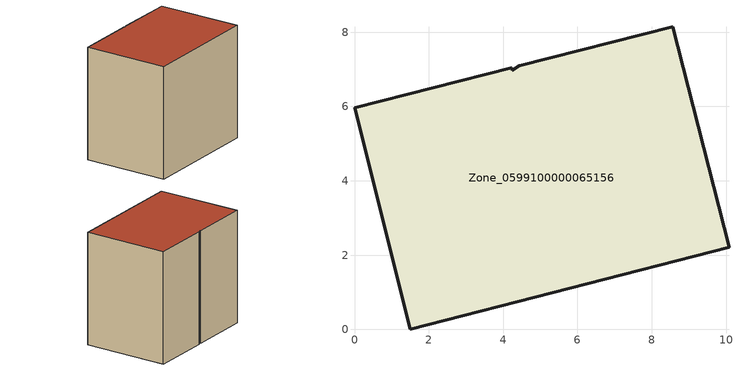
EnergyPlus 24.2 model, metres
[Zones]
Zone_0599100000065156
 floor ground (C_G): 0,5.96 4.23,7.04 4.25,6.97 4.43,7.09 8.57,8.15 10.08,2.21 1.5,0 z0
 wall outside (C_F): 10.08,2.21 8.57,8.15 4.43,7.09 4.25,6.97 4.23,7.04 0,5.96 1.5,0 10.08,2.21 z0:8.13
 roof outside (C_R): 4.23,7.04 0,5.96 1.5,0 10.08,2.21 8.57,8.15 4.43,7.09 4.25,6.97 z8.13
[BUILDING]
Pand.0599100000065156: North Axis=0; Terrain=City; Loads Convergence Tolerance Value=0.04; Temperature Convergence Tolerance Value=0.4; Solar Distribution=FullExterior; Maximum Number of Warmup Days=25; Minimum Number of Warmup Days=1
[Site:Location]
Rotterdam.The.Hague.AP_ZH_NLD Design_Conditions: Latitude=51.96; Longitude=4.45; Time Zone=1; Elevation=-4.5
[SITE:GROUNDTEMPERATURE:BUILDINGSURFACE]
18, 18, 18, 18, 18, 18, 18, 18, 18, 18, 18, 18
[MATERIAL] Thermal Absorptance=0.9; Solar Absorptance=0.7; Visible Absorptance=0.7
Name | Roughness | Thickness | Conductivity | Density | Specific Heat
G.TC.1965-1974 | MediumSmooth | 0.15 | 0.882353 | 540 | 1210
F.TC.1965-1974 | Rough | 0.3 | 0.697674 | 1920 | 840
R.TC.1965-1974 | MediumRough | 0.2 | 0.232558 | 1500 | 1000
[CONSTRUCTION]
C_G: G.TC.1965-1974
C_F: F.TC.1965-1974
C_R: R.TC.1965-1974
[ZONE]
Zone_0599100000065156: Type=1; Multiplier=1; Ceiling Height=Autocalculate; Volume=Autocalculate; Floor Area=autocalculate; Part of Total Floor Area=Yes
[ZONEINFILTRATION:DESIGNFLOWRATE]
Infil_Zone_0599100000065156: Zone or ZoneList or Space or SpaceList=Zone_0599100000065156; Schedule=AlwaysOn; Design Flow Rate Calculation Method=Flow/Area; Flow Rate per Floor Area=0.003; Constant Term Coefficient=1; Temperature Term Coefficient=0; Velocity Term Coefficient=0; Velocity Squared Term Coefficient=0
[HVACTEMPLATE:ZONE:IDEALLOADSAIRSYSTEM]
Zone_0599100000065156: Maximum Heating Supply Air Temperature=50; Minimum Cooling Supply Air Temperature=13; Maximum Heating Supply Air Humidity Ratio=0.0156; Minimum Cooling Supply Air Humidity Ratio=0.0077; Heating Limit=NoLimit; Cooling Limit=NoLimit; Dehumidification Control Type=ConstantSensibleHeatRatio; Cooling Sensible Heat Ratio=0.7; Dehumidification Setpoint=60; Humidification Control Type=None; Humidification Setpoint=30; Outdoor Air Method=None; Outdoor Air Flow Rate per Person=0.00944; Outdoor Air Flow Rate per Zone Floor Area=0; Outdoor Air Flow Rate per Zone=0; Demand Controlled Ventilation Type=None; Outdoor Air Economizer Type=NoEconomizer; Heat Recovery Type=None; Sensible Heat Recovery Effectiveness=0.7; Latent Heat Recovery Effectiveness=0.65
[ZONECONTROL:THERMOSTAT]
ThermostatControl_Zone_0599100000065156: Zone or ZoneList=Zone_0599100000065156; Control Type Schedule=DualSetpointControlType; Control 1=Thermostat_Zone_0599100000065156; Temperature Difference Between Cutout And Setpoint=0
[THERMOSTATSETPOINT:DUALSETPOINT]
Thermostat_Zone_0599100000065156: Heating Setpoint Temperature Schedule=HeatingSetpoint_Zone_0599100000065156; Cooling Setpoint Temperature Schedule=CoolingSetpoint_Zone_0599100000065156
[SCHEDULE:COMPACT]
HeatingSetpoint_Zone_0599100000065156: Through: 12/31, For: AllDays, Until: 24:00, 21
CoolingSetpoint_Zone_0599100000065156: Through: 12/31, For: AllDays, Until: 24:00, 24
DualSetpointControlType: Through: 12/31, For: AllDays, Until: 24:00, 4
AlwaysOn: Through: 12/31, For: AllDays, Until: 24:00, 1
